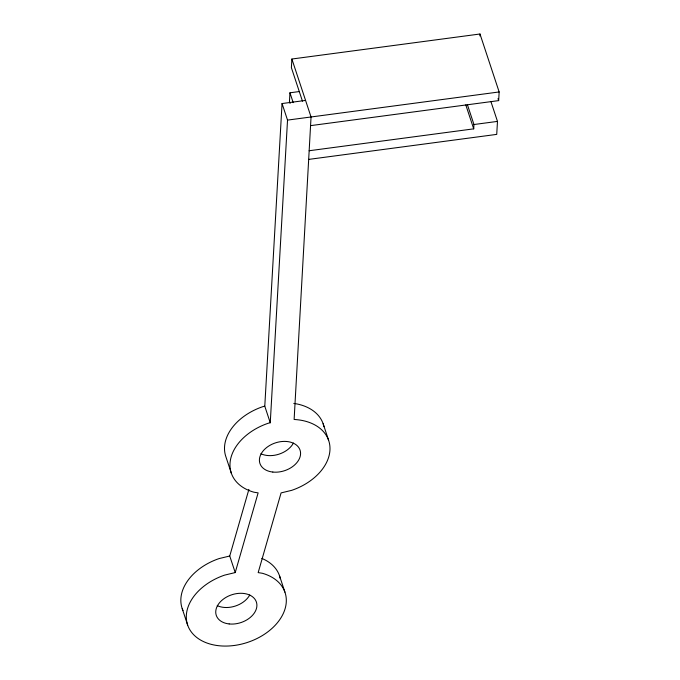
<?xml version="1.0" encoding="UTF-8"?>
<svg xmlns="http://www.w3.org/2000/svg" width="680" height="680" viewBox="0 0 680 680"><rect width="100%" height="100%" fill="white"/><g stroke="black" fill="none" stroke-linecap="round" stroke-linejoin="round"><path stroke-width="1.02" d="M310.556 125.638L498.661 100.615L499.154 91.953L479.987 34L291.881 59.024L311.049 116.977L294.125 419.475A51.348 35.538 -18.3 0 1 329.978 449.514A51.348 35.538 -18.3 0 1 291.72 490.339L281.087 492.906L258.171 572.602L262.387 573.283A51.348 35.538 -18.3 0 1 270.784 629.476A51.348 35.538 -18.3 0 1 192.397 633.327A51.348 35.538 -18.3 0 1 224.578 575.135L235.221 572.568L258.128 492.873L253.912 492.201A51.348 35.538 -18.3 0 1 230.579 459.221A51.348 35.538 -18.3 0 1 268.251 423.24L270.257 422.756L264.784 406.198L282.055 103.547L305.575 100.419M270.257 422.756L287.529 120.105L282.055 103.547M299.387 91.536L289.952 92.794L289.459 101.456L290.113 103.428M291.881 59.024L291.389 67.685L302.473 101.192M309.12 150.748L473.713 128.851L473.96 124.525L467.356 104.541M479.885 35.921L479.987 34M490.866 101.413L497.479 121.397L496.731 134.385L308.626 159.409M235.221 572.568L229.738 556.01L248.88 489.43M264.784 406.198L262.769 406.683A51.348 35.538 -18.3 0 0 225.896 456.756L231.37 473.314M229.738 556.01L219.104 558.577A51.348 35.538 -18.3 0 0 182.988 610.563M287.529 120.105L499.154 91.953M473.96 124.525L497.479 121.397M497.998 98.617L498.661 100.615M465.783 104.873L473.713 128.851M289.952 92.794L293.216 102.654M323.127 423.708L328.601 440.266M279.454 575.603L284.928 592.161M182.223 608.651L187.697 625.209M261.791 558.399A51.348 35.538 -18.3 0 1 280.287 578.587M293.786 403.41A51.348 35.538 -18.3 0 1 323.96 426.692M249.747 594.975A21.14 14.637 -18.3 0 1 217.243 605.634M293.42 443.088A21.14 14.637 -18.3 0 1 260.916 453.747M272.833 472.056A21.14 14.637 -18.3 0 0 300.288 450.942A21.14 14.637 -18.3 0 0 266.841 447.381A21.14 14.637 -18.3 0 0 272.833 472.056M229.16 623.942A21.14 14.637 -18.3 0 0 256.615 602.837A21.14 14.637 -18.3 0 0 223.167 599.275A21.14 14.637 -18.3 0 0 229.16 623.942"/></g></svg>
